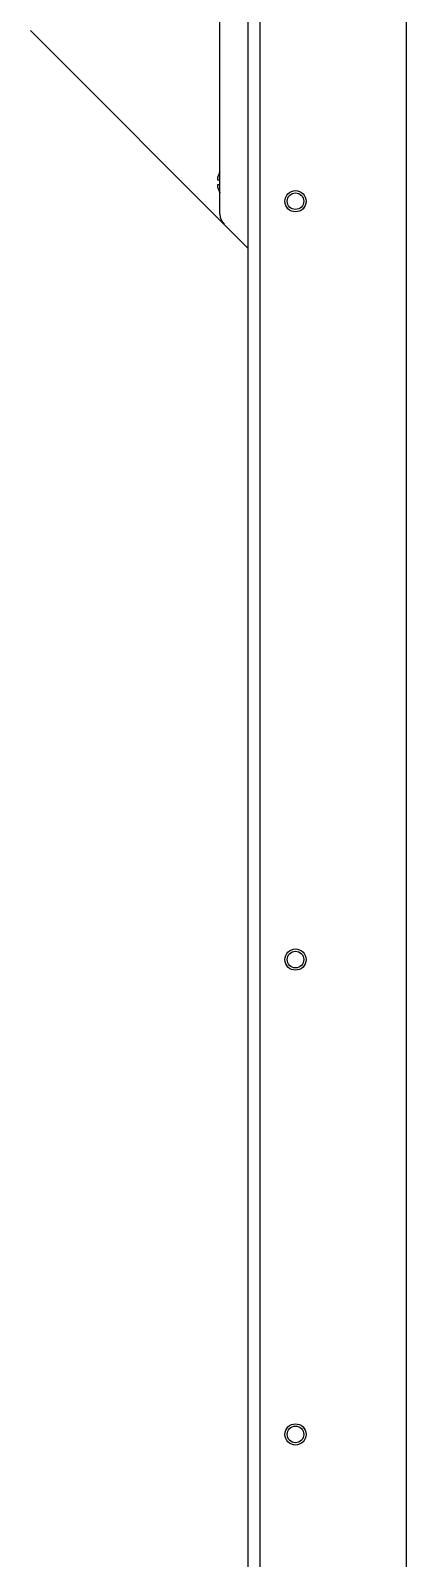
# Model space of a CAD drawing. Header units: millimetres. Extents: x 900 to 7803, y 2935 to 8583.
# Drawn here: x 900.8 to 980.4, y 5846.8 to 6170.2 of the extents above; entities that cross this region are included whole.
import ezdxf

# ---------------------------------------------------------------- set-up
doc = ezdxf.new("R2010")
doc.units = ezdxf.units.MM
doc.header["$LTSCALE"] = 676.148
doc.layers.get('0').update_dxf_attribs({"linetype": 'CONTINUOUS'})
doc.layers.add('ASSI', color=7, linetype='CONTINUOUS')
doc.layers.add('GEOM', color=7, linetype='CONTINUOUS')

msp = doc.modelspace()

# ---------------------------------------------------------------- linework, layer by layer
at = {"linetype": 'Continuous'}
msp.add_line((946.87, 5088.63), (946.87, 6739.07), dxfattribs=at)
at = {"color": 7, "linetype": 'Continuous'}
for p, q in [((940.37, 6138.96), (940.37, 6138.94)), ((940.38, 6138.53), (940.87, 6138.53)), ((940.37, 6137.1), (940.38, 6137.03)), ((940.87, 6137.53), (940.38, 6137.53))]:
    msp.add_line(p, q, dxfattribs=at)
at = {"linetype": 'Continuous'}
for centre in [(956.87, 6134.03), (956.87, 5973.53), (956.87, 5873.03)]:
    msp.add_circle(centre, 1.75, dxfattribs=at)
at = {"color": 7, "linetype": 'Continuous'}
for centre, radius, start, end in [((942.33, 6138.78), 1.97, 175.3984, 176.7833), ((942.32, 6138.78), 1.96, 176.7841, 177.6235), ((942.32, 6138.78), 1.96, 177.6233, 178.8455), ((942.31, 6138.78), 1.95, 178.8459, 180.9258), ((942.31, 6138.78), 1.95, 180.9261, 181.9964), ((942.32, 6138.78), 1.96, 181.9964, 183.0228), ((942.33, 6138.78), 1.97, 183.0233, 184.286), ((942.37, 6138.78), 2.01, 172.7259, 174.7415), ((942.34, 6138.78), 1.98, 184.2856, 185.1372), ((942.37, 6138.79), 2.01, 185.1401, 187.2744), ((944.87, 6137.88), 4.64, 163.6036, 165.6824), ((944.9, 6137.88), 4.67, 162.6228, 163.6051), ((944.91, 6137.87), 4.68, 161.535, 162.6227), ((944.93, 6137.87), 4.7, 159.4813, 161.5344), ((944.94, 6137.86), 4.72, 158.9977, 159.4819), ((944.95, 6137.86), 4.72, 157.4524, 158.9975), ((944.96, 6137.86), 4.73, 156.6826, 157.4526), ((944.96, 6137.85), 4.73, 155.4278, 156.6825), ((944.97, 6137.85), 4.74, 154.4598, 155.4278), ((944.97, 6137.85), 4.74, 153.3188, 154.4598), ((944.97, 6137.85), 4.75, 151.9926, 153.3187), ((944.98, 6137.85), 4.75, 151.0316, 151.9926), ((944.98, 6137.85), 4.75, 149.7816, 151.0315), ((942.33, 6137.28), 1.97, 175.714, 176.9767), ((942.32, 6137.28), 1.96, 176.9771, 178.0037), ((942.31, 6137.28), 1.95, 178.0037, 179.0738), ((942.31, 6137.28), 1.95, 179.0741, 181.1541), ((942.32, 6137.28), 1.95, 181.1544, 182.3767), ((942.32, 6137.28), 1.96, 182.3765, 183.2159), ((942.33, 6137.28), 1.97, 183.2166, 184.6016), ((942.37, 6137.28), 2.01, 172.7256, 174.8598), ((942.34, 6137.28), 1.98, 174.8627, 175.7144), ((942.35, 6137.28), 1.98, 184.6009, 185.2558), ((944.87, 6138.18), 4.64, 194.3176, 196.3964), ((944.9, 6138.19), 4.67, 196.3949, 197.3772), ((944.91, 6138.19), 4.68, 197.3773, 198.465), ((944.93, 6138.2), 4.7, 198.4656, 200.5187), ((944.94, 6138.2), 4.72, 200.5181, 201.0023), ((944.95, 6138.2), 4.72, 201.0025, 202.5476), ((944.96, 6138.21), 4.73, 202.5474, 203.3174), ((944.96, 6138.21), 4.73, 203.3175, 204.5722), ((944.97, 6138.21), 4.74, 204.5722, 205.5402), ((944.97, 6138.21), 4.74, 205.5402, 206.6812), ((944.97, 6138.21), 4.75, 206.6813, 208.0074), ((944.98, 6138.22), 4.75, 208.0074, 208.9684), ((944.98, 6138.22), 4.75, 208.9685, 210.2183)]:
    msp.add_arc(centre, radius, start, end, dxfattribs=at)
at = {"layer": 'ASSI', "linetype": 'Continuous'}
for centre in [(956.87, 6134.03), (956.87, 5973.53), (956.87, 5873.03)]:
    msp.add_circle(centre, 2.25, dxfattribs=at)
at = {"layer": 'GEOM', "linetype": 'Continuous'}
for p, q in [((949.37, 5628.03), (949.37, 6748.03)), ((980.37, 5625.03), (980.37, 6739.03))]:
    msp.add_line(p, q, dxfattribs=at)
at = {"layer": 'GEOM', "color": 7, "linetype": 'Continuous'}
for p, q in [((940.87, 6131.27), (940.87, 6516.79)), ((946.87, 6124.03), (900.75, 6170.15))]:
    msp.add_line(p, q, dxfattribs=at)
msp.add_arc((943.87, 6131.27), 3, 180, 224.999, dxfattribs=at)

doc.saveas('drawing.dxf')
